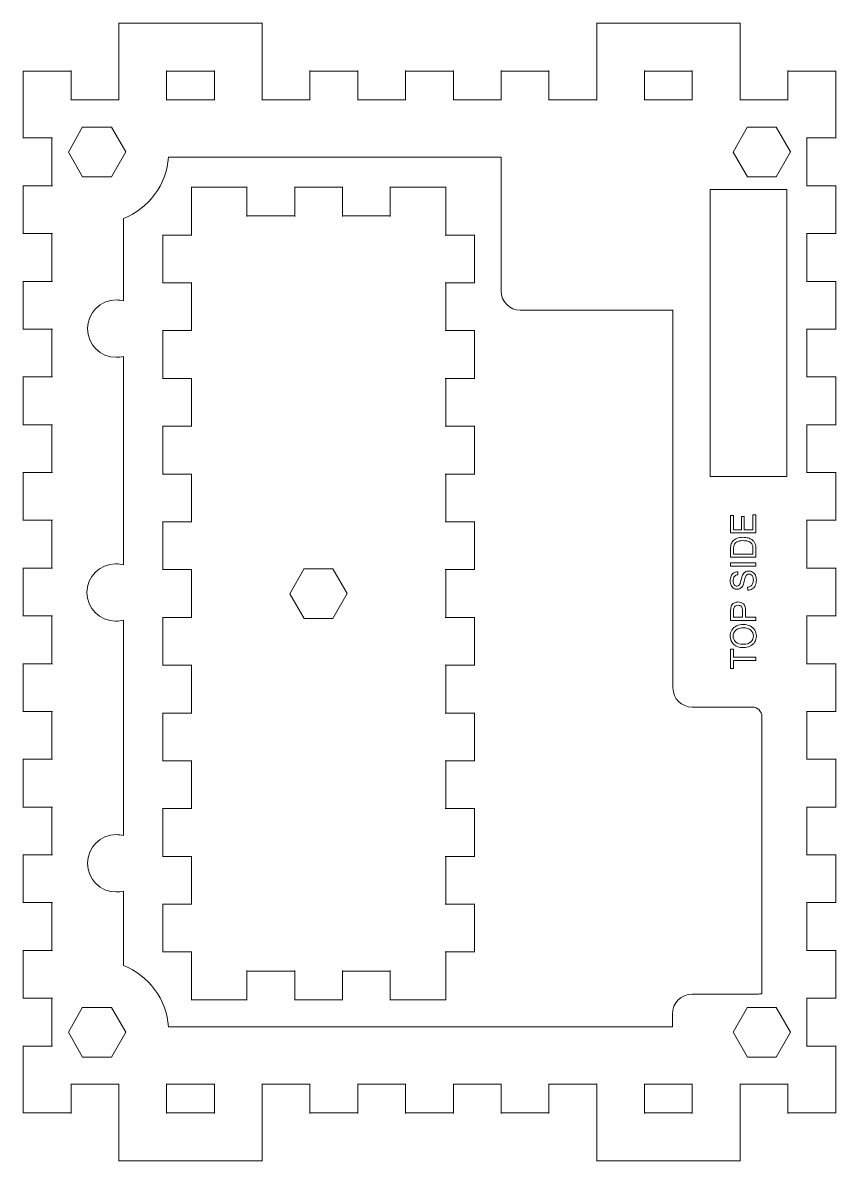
# Model space of a CAD drawing. Header units: centimetres. Extents: x -17.6 to 17, y -10.6 to 13.3.
# Drawn here: x -0.16 to 8.35, y 1.4 to 13.31 of the extents above; entities that cross this region are included whole.
import ezdxf

# ---------------------------------------------------------------- set-up
doc = ezdxf.new("R2010")
doc.units = ezdxf.units.CM
doc.header["$MEASUREMENT"] = 0
doc.layers.add('Layer 1', color=7, linetype='Continuous')

msp = doc.modelspace()

# ---------------------------------------------------------------- linework, layer by layer
at = {"layer": 'Layer 1', "color": 250, "lineweight": 9}
for points in [[(0.8446, 12.5), (0.8446, 12.5), (0.8446, 13.31), (0.8446, 13.31)], [(0.8446, 13.305), (0.8446, 13.305), (2.3446, 13.305), (2.3446, 13.305)], [(2.3446, 12.5), (2.3446, 12.5), (2.3446, 13.31), (2.3446, 13.31)], [(5.8446, 12.5), (5.8446, 12.5), (5.8446, 13.31), (5.8446, 13.31)], [(5.8446, 13.305), (5.8446, 13.305), (7.3446, 13.305), (7.3446, 13.305)], [(7.3446, 12.5), (7.3446, 12.5), (7.3446, 13.31), (7.3446, 13.31)], [(-0.155, 12.105), (-0.155, 12.105), (-0.155, 12.805), (-0.155, 12.805)], [(-0.155, 12.805), (-0.155, 12.805), (0.3446, 12.805), (0.3446, 12.805)], [(0.3446, 12.5), (0.3446, 12.5), (0.3446, 12.81), (0.3446, 12.81)], [(1.3446, 12.5), (1.3446, 12.5), (1.3446, 12.81), (1.3446, 12.81)], [(1.3446, 12.805), (1.3446, 12.805), (1.8446, 12.805), (1.8446, 12.805)], [(1.8446, 12.5), (1.8446, 12.5), (1.8446, 12.81), (1.8446, 12.81)], [(2.8446, 12.5), (2.8446, 12.5), (2.8446, 12.81), (2.8446, 12.81)], [(2.8446, 12.805), (2.8446, 12.805), (3.3446, 12.805), (3.3446, 12.805)], [(3.3446, 12.5), (3.3446, 12.5), (3.3446, 12.81), (3.3446, 12.81)], [(3.8446, 12.5), (3.8446, 12.5), (3.8446, 12.81), (3.8446, 12.81)], [(3.8446, 12.805), (3.8446, 12.805), (4.3446, 12.805), (4.3446, 12.805)], [(4.3446, 12.5), (4.3446, 12.5), (4.3446, 12.81), (4.3446, 12.81)], [(4.8446, 12.5), (4.8446, 12.5), (4.8446, 12.81), (4.8446, 12.81)], [(4.8446, 12.805), (4.8446, 12.805), (5.3446, 12.805), (5.3446, 12.805)], [(5.3446, 12.5), (5.3446, 12.5), (5.3446, 12.81), (5.3446, 12.81)], [(6.3446, 12.5), (6.3446, 12.5), (6.3446, 12.81), (6.3446, 12.81)], [(6.3446, 12.805), (6.3446, 12.805), (6.8446, 12.805), (6.8446, 12.805)], [(6.8446, 12.5), (6.8446, 12.5), (6.8446, 12.81), (6.8446, 12.81)], [(7.8446, 12.5), (7.8446, 12.5), (7.8446, 12.81), (7.8446, 12.81)], [(7.8446, 12.805), (7.8446, 12.805), (8.3442, 12.805), (8.3442, 12.805)], [(8.3442, 12.105), (8.3442, 12.105), (8.3442, 12.805), (8.3442, 12.805)], [(0.3446, 12.505), (0.3446, 12.505), (0.8446, 12.505), (0.8446, 12.505)], [(1.3446, 12.505), (1.3446, 12.505), (1.8446, 12.505), (1.8446, 12.505)], [(2.3446, 12.505), (2.3446, 12.505), (2.8446, 12.505), (2.8446, 12.505)], [(3.3446, 12.505), (3.3446, 12.505), (3.8446, 12.505), (3.8446, 12.505)], [(4.3446, 12.505), (4.3446, 12.505), (4.8446, 12.505), (4.8446, 12.505)], [(5.3446, 12.505), (5.3446, 12.505), (5.8446, 12.505), (5.8446, 12.505)], [(6.3446, 12.505), (6.3446, 12.505), (6.8446, 12.505), (6.8446, 12.505)], [(7.3446, 12.505), (7.3446, 12.505), (7.8446, 12.505), (7.8446, 12.505)], [(0.76682, 12.21847), (0.76682, 12.21847), (0.467, 12.21847), (0.467, 12.21847)], [(7.72222, 12.21847), (7.72222, 12.21847), (7.4224, 12.21847), (7.4224, 12.21847)], [(0.15, 12.105), (0.15, 12.105), (-0.16, 12.105), (-0.16, 12.105)], [(0.14501, 11.605), (0.14501, 11.605), (0.14501, 12.105), (0.14501, 12.105)], [(8.35, 12.105), (8.35, 12.105), (8.04, 12.105), (8.04, 12.105)], [(8.0442, 12.105), (8.0442, 12.105), (8.0442, 11.605), (8.0442, 11.605)], [(1.36496, 11.905), (1.34403, 11.61248), (1.15535, 11.36638), (0.8946, 11.2624)], [(1.36496, 11.905), (1.36496, 11.905), (4.84462, 11.905), (4.84462, 11.905)], [(0.15, 11.605), (0.15, 11.605), (-0.16, 11.605), (-0.16, 11.605)], [(-0.155, 11.105), (-0.155, 11.105), (-0.155, 11.605), (-0.155, 11.605)], [(8.35, 11.605), (8.35, 11.605), (8.04, 11.605), (8.04, 11.605)], [(8.3442, 11.105), (8.3442, 11.105), (8.3442, 11.605), (8.3442, 11.605)], [(0.8946, 10.39984), (0.8946, 10.39984), (0.8946, 11.2624), (0.8946, 11.2624)], [(0.15, 11.105), (0.15, 11.105), (-0.16, 11.105), (-0.16, 11.105)], [(0.14501, 10.605), (0.14501, 10.605), (0.14501, 11.105), (0.14501, 11.105)], [(8.35, 11.105), (8.35, 11.105), (8.04, 11.105), (8.04, 11.105)], [(8.0442, 11.105), (8.0442, 11.105), (8.0442, 10.605), (8.0442, 10.605)], [(0.15, 10.605), (0.15, 10.605), (-0.16, 10.605), (-0.16, 10.605)], [(-0.155, 10.105), (-0.155, 10.105), (-0.155, 10.605), (-0.155, 10.605)], [(8.35, 10.605), (8.35, 10.605), (8.04, 10.605), (8.04, 10.605)], [(8.3442, 10.105), (8.3442, 10.105), (8.3442, 10.605), (8.3442, 10.605)], [(0.15, 10.105), (0.15, 10.105), (-0.16, 10.105), (-0.16, 10.105)], [(0.14501, 9.605), (0.14501, 9.605), (0.14501, 10.105), (0.14501, 10.105)], [(8.35, 10.105), (8.35, 10.105), (8.04, 10.105), (8.04, 10.105)], [(8.0442, 10.105), (8.0442, 10.105), (8.0442, 9.605), (8.0442, 9.605)], [(0.8946, 7.63844), (0.8946, 7.63844), (0.8946, 9.8202), (0.8946, 9.8202)], [(0.15, 9.605), (0.15, 9.605), (-0.16, 9.605), (-0.16, 9.605)], [(-0.155, 9.105), (-0.155, 9.105), (-0.155, 9.605), (-0.155, 9.605)], [(8.35, 9.605), (8.35, 9.605), (8.04, 9.605), (8.04, 9.605)], [(8.3442, 9.105), (8.3442, 9.105), (8.3442, 9.605), (8.3442, 9.605)], [(0.15, 9.105), (0.15, 9.105), (-0.16, 9.105), (-0.16, 9.105)], [(0.14501, 8.605), (0.14501, 8.605), (0.14501, 9.105), (0.14501, 9.105)], [(8.35, 9.105), (8.35, 9.105), (8.04, 9.105), (8.04, 9.105)], [(8.0442, 9.105), (8.0442, 9.105), (8.0442, 8.605), (8.0442, 8.605)], [(0.15, 8.605), (0.15, 8.605), (-0.16, 8.605), (-0.16, 8.605)], [(-0.155, 8.105), (-0.155, 8.105), (-0.155, 8.605), (-0.155, 8.605)], [(8.35, 8.605), (8.35, 8.605), (8.04, 8.605), (8.04, 8.605)], [(8.3442, 8.105), (8.3442, 8.105), (8.3442, 8.605), (8.3442, 8.605)], [(0.15, 8.105), (0.15, 8.105), (-0.16, 8.105), (-0.16, 8.105)], [(0.14501, 7.605), (0.14501, 7.605), (0.14501, 8.105), (0.14501, 8.105)], [(8.35, 8.105), (8.35, 8.105), (8.04, 8.105), (8.04, 8.105)], [(8.0442, 8.105), (8.0442, 8.105), (8.0442, 7.605), (8.0442, 7.605)], [(0.15, 7.605), (0.15, 7.605), (-0.16, 7.605), (-0.16, 7.605)], [(-0.155, 7.105), (-0.155, 7.105), (-0.155, 7.605), (-0.155, 7.605)], [(8.35, 7.605), (8.35, 7.605), (8.04, 7.605), (8.04, 7.605)], [(8.3442, 7.105), (8.3442, 7.105), (8.3442, 7.605), (8.3442, 7.605)], [(0.15, 7.105), (0.15, 7.105), (-0.16, 7.105), (-0.16, 7.105)], [(0.14501, 6.605), (0.14501, 6.605), (0.14501, 7.105), (0.14501, 7.105)], [(0.8946, 4.80656), (0.8946, 4.80656), (0.8946, 7.06158), (0.8946, 7.06158)], [(8.35, 7.105), (8.35, 7.105), (8.04, 7.105), (8.04, 7.105)], [(8.0442, 7.105), (8.0442, 7.105), (8.0442, 6.605), (8.0442, 6.605)], [(0.15, 6.605), (0.15, 6.605), (-0.16, 6.605), (-0.16, 6.605)], [(-0.155, 6.105), (-0.155, 6.105), (-0.155, 6.605), (-0.155, 6.605)], [(8.35, 6.605), (8.35, 6.605), (8.04, 6.605), (8.04, 6.605)], [(8.3442, 6.105), (8.3442, 6.105), (8.3442, 6.605), (8.3442, 6.605)], [(0.15, 6.105), (0.15, 6.105), (-0.16, 6.105), (-0.16, 6.105)], [(0.14501, 5.605), (0.14501, 5.605), (0.14501, 6.105), (0.14501, 6.105)], [(8.35, 6.105), (8.35, 6.105), (8.04, 6.105), (8.04, 6.105)], [(8.0442, 6.105), (8.0442, 6.105), (8.0442, 5.605), (8.0442, 5.605)], [(0.15, 5.605), (0.15, 5.605), (-0.16, 5.605), (-0.16, 5.605)], [(-0.155, 5.105), (-0.155, 5.105), (-0.155, 5.605), (-0.155, 5.605)], [(8.35, 5.605), (8.35, 5.605), (8.04, 5.605), (8.04, 5.605)], [(8.3442, 5.105), (8.3442, 5.105), (8.3442, 5.605), (8.3442, 5.605)], [(0.15, 5.105), (0.15, 5.105), (-0.16, 5.105), (-0.16, 5.105)], [(0.14501, 4.605), (0.14501, 4.605), (0.14501, 5.105), (0.14501, 5.105)], [(8.35, 5.105), (8.35, 5.105), (8.04, 5.105), (8.04, 5.105)], [(8.0442, 5.105), (8.0442, 5.105), (8.0442, 4.605), (8.0442, 4.605)], [(7.5723, 4.02204), (7.5723, 4.02204), (7.5723, 4.75066), (7.5723, 4.75066)], [(0.15, 4.605), (0.15, 4.605), (-0.16, 4.605), (-0.16, 4.605)], [(-0.155, 4.105), (-0.155, 4.105), (-0.155, 4.605), (-0.155, 4.605)], [(8.35, 4.605), (8.35, 4.605), (8.04, 4.605), (8.04, 4.605)], [(8.3442, 4.105), (8.3442, 4.105), (8.3442, 4.605), (8.3442, 4.605)], [(0.8946, 3.44761), (0.8946, 3.44761), (0.8946, 4.22692), (0.8946, 4.22692)], [(0.15, 4.105), (0.15, 4.105), (-0.16, 4.105), (-0.16, 4.105)], [(0.14501, 3.605), (0.14501, 3.605), (0.14501, 4.105), (0.14501, 4.105)], [(8.35, 4.105), (8.35, 4.105), (8.04, 4.105), (8.04, 4.105)], [(8.0442, 4.105), (8.0442, 4.105), (8.0442, 3.605), (8.0442, 3.605)], [(7.5723, 4.02204), (7.5723, 4.02204), (7.5723, 3.15066), (7.5723, 3.15066)], [(0.15, 3.605), (0.15, 3.605), (-0.16, 3.605), (-0.16, 3.605)], [(-0.155, 3.105), (-0.155, 3.105), (-0.155, 3.605), (-0.155, 3.605)], [(8.35, 3.605), (8.35, 3.605), (8.04, 3.605), (8.04, 3.605)], [(8.3442, 3.105), (8.3442, 3.105), (8.3442, 3.605), (8.3442, 3.605)], [(0.8946, 3.44761), (1.15535, 3.34362), (1.34404, 3.09751), (1.36496, 2.805)], [(0.15, 3.105), (0.15, 3.105), (-0.16, 3.105), (-0.16, 3.105)], [(0.14501, 2.605), (0.14501, 2.605), (0.14501, 3.105), (0.14501, 3.105)], [(8.35, 3.105), (8.35, 3.105), (8.04, 3.105), (8.04, 3.105)], [(8.0442, 3.105), (8.0442, 3.105), (8.0442, 2.605), (8.0442, 2.605)], [(0.76682, 3.00987), (0.76682, 3.00987), (0.467, 3.00987), (0.467, 3.00987)], [(7.72222, 3.00987), (7.72222, 3.00987), (7.4224, 3.00987), (7.4224, 3.00987)], [(6.63547, 2.805), (6.63547, 2.805), (1.36496, 2.805), (1.36496, 2.805)], [(0.15, 2.605), (0.15, 2.605), (-0.16, 2.605), (-0.16, 2.605)], [(-0.155, 1.905), (-0.155, 1.905), (-0.155, 2.605), (-0.155, 2.605)], [(8.35, 2.605), (8.35, 2.605), (8.04, 2.605), (8.04, 2.605)], [(8.3442, 1.905), (8.3442, 1.905), (8.3442, 2.605), (8.3442, 2.605)], [(0.3446, 1.9), (0.3446, 1.9), (0.3446, 2.21), (0.3446, 2.21)], [(0.8446, 2.205), (0.8446, 2.205), (0.3446, 2.205), (0.3446, 2.205)], [(0.8446, 1.4), (0.8446, 1.4), (0.8446, 2.21), (0.8446, 2.21)], [(1.3446, 1.9), (1.3446, 1.9), (1.3446, 2.21), (1.3446, 2.21)], [(1.8446, 2.205), (1.8446, 2.205), (1.3446, 2.205), (1.3446, 2.205)], [(1.8446, 1.9), (1.8446, 1.9), (1.8446, 2.21), (1.8446, 2.21)], [(2.3446, 1.4), (2.3446, 1.4), (2.3446, 2.21), (2.3446, 2.21)], [(2.8446, 2.205), (2.8446, 2.205), (2.3446, 2.205), (2.3446, 2.205)], [(2.8446, 1.9), (2.8446, 1.9), (2.8446, 2.21), (2.8446, 2.21)], [(3.3446, 1.9), (3.3446, 1.9), (3.3446, 2.21), (3.3446, 2.21)], [(3.8446, 2.205), (3.8446, 2.205), (3.3446, 2.205), (3.3446, 2.205)], [(3.8446, 1.9), (3.8446, 1.9), (3.8446, 2.21), (3.8446, 2.21)], [(4.3446, 1.9), (4.3446, 1.9), (4.3446, 2.21), (4.3446, 2.21)], [(4.8446, 2.205), (4.8446, 2.205), (4.3446, 2.205), (4.3446, 2.205)], [(4.8446, 1.9), (4.8446, 1.9), (4.8446, 2.21), (4.8446, 2.21)], [(5.3446, 1.9), (5.3446, 1.9), (5.3446, 2.21), (5.3446, 2.21)], [(5.8446, 2.205), (5.8446, 2.205), (5.3446, 2.205), (5.3446, 2.205)], [(5.8446, 1.4), (5.8446, 1.4), (5.8446, 2.21), (5.8446, 2.21)], [(6.3446, 1.9), (6.3446, 1.9), (6.3446, 2.21), (6.3446, 2.21)], [(6.8446, 2.205), (6.8446, 2.205), (6.3446, 2.205), (6.3446, 2.205)], [(6.8446, 1.9), (6.8446, 1.9), (6.8446, 2.21), (6.8446, 2.21)], [(7.3446, 1.4), (7.3446, 1.4), (7.3446, 2.21), (7.3446, 2.21)], [(7.8446, 2.205), (7.8446, 2.205), (7.3446, 2.205), (7.3446, 2.205)], [(7.8446, 1.9), (7.8446, 1.9), (7.8446, 2.21), (7.8446, 2.21)], [(-0.155, 1.905), (-0.155, 1.905), (0.3446, 1.905), (0.3446, 1.905)], [(1.3446, 1.905), (1.3446, 1.905), (1.8446, 1.905), (1.8446, 1.905)], [(2.8446, 1.905), (2.8446, 1.905), (3.3446, 1.905), (3.3446, 1.905)], [(3.8446, 1.905), (3.8446, 1.905), (4.3446, 1.905), (4.3446, 1.905)], [(4.8446, 1.905), (4.8446, 1.905), (5.3446, 1.905), (5.3446, 1.905)], [(6.3446, 1.905), (6.3446, 1.905), (6.8446, 1.905), (6.8446, 1.905)], [(7.8446, 1.905), (7.8446, 1.905), (8.3442, 1.905), (8.3442, 1.905)], [(0.8446, 1.405), (0.8446, 1.405), (2.3446, 1.405), (2.3446, 1.405)], [(5.8446, 1.405), (5.8446, 1.405), (7.3446, 1.405), (7.3446, 1.405)]]:
    msp.add_open_spline(points, degree=3, dxfattribs=at)
for points, knots in [([(0.46532, 12.22015), (0.46532, 12.22015), (0.3169, 11.95761), (0.3169, 11.95761), (0.3169, 11.95761), (0.3169, 11.95761), (0.46659, 11.69846), (0.46659, 11.69846), (0.46659, 11.69846), (0.46659, 11.69846), (0.76651, 11.69846), (0.76651, 11.69846)], [0, 0, 0, 0, 0.25, 0.25, 0.25, 0.25, 0.5, 0.5, 0.5, 0.5, 1, 1, 1, 1]), ([(0.76682, 12.21847), (0.76682, 12.21847), (0.9169, 11.95854), (0.9169, 11.95854), (0.9169, 11.95854), (0.9169, 11.95854), (0.76651, 11.69846), (0.76651, 11.69846)], [0, 0, 0, 0, 0.33333333, 0.33333333, 0.33333333, 0.33333333, 1, 1, 1, 1]), ([(7.42072, 12.22015), (7.42072, 12.22015), (7.2723, 11.95761), (7.2723, 11.95761), (7.2723, 11.95761), (7.2723, 11.95761), (7.42199, 11.69846), (7.42199, 11.69846), (7.42199, 11.69846), (7.42199, 11.69846), (7.72191, 11.69846), (7.72191, 11.69846)], [0, 0, 0, 0, 0.25, 0.25, 0.25, 0.25, 0.5, 0.5, 0.5, 0.5, 1, 1, 1, 1]), ([(7.72222, 12.21847), (7.72222, 12.21847), (7.8723, 11.95854), (7.8723, 11.95854), (7.8723, 11.95854), (7.8723, 11.95854), (7.72191, 11.69846), (7.72191, 11.69846)], [0, 0, 0, 0, 0.33333333, 0.33333333, 0.33333333, 0.33333333, 1, 1, 1, 1]), ([(4.84462, 11.905), (4.84462, 11.905), (4.84462, 10.50276), (4.84462, 10.50276), (4.84462, 10.50276), (4.84462, 10.39276), (4.93462, 10.30276), (5.04462, 10.30276), (5.04462, 10.30276), (5.04462, 10.30276), (6.64232, 10.30276), (6.64232, 10.30276)], [0, 0, 0, 0, 0.25, 0.25, 0.25, 0.25, 0.5, 0.5, 0.5, 0.5, 1, 1, 1, 1]), ([(7.83232, 8.565), (7.83232, 8.565), (7.83232, 11.565), (7.83232, 11.565), (7.83232, 11.565), (7.83232, 11.565), (7.03232, 11.565), (7.03232, 11.565), (7.03232, 11.565), (7.03232, 11.565), (7.03232, 8.565), (7.03232, 8.565), (7.03232, 8.565), (7.03232, 8.565), (7.83232, 8.565), (7.83232, 8.565)], [0, 0, 0, 0, 0.2, 0.2, 0.2, 0.2, 0.4, 0.4, 0.4, 0.4, 0.6, 0.6, 0.6, 0.6, 1, 1, 1, 1]), ([(0.8946, 9.8202), (0.8698, 9.81356), (0.84372, 9.81002), (0.81682, 9.81002), (0.81682, 9.81002), (0.65113, 9.81002), (0.51682, 9.94433), (0.51682, 10.11002), (0.51682, 10.11002), (0.51682, 10.27571), (0.65113, 10.41002), (0.81682, 10.41002), (0.81682, 10.41002), (0.84372, 10.41002), (0.8698, 10.40648), (0.8946, 10.39984)], [0, 0, 0, 0, 0.2, 0.2, 0.2, 0.2, 0.4, 0.4, 0.4, 0.4, 0.6, 0.6, 0.6, 0.6, 1, 1, 1, 1]), ([(6.64232, 10.30276), (6.64232, 10.30276), (6.64232, 6.35071), (6.64232, 6.35071), (6.64232, 6.35071), (6.64232, 6.2407), (6.73232, 6.15071), (6.84231, 6.15071), (6.84231, 6.15071), (6.84231, 6.15071), (7.4723, 6.15071), (7.4723, 6.15071)], [0, 0, 0, 0, 0.25, 0.25, 0.25, 0.25, 0.5, 0.5, 0.5, 0.5, 1, 1, 1, 1]), ([(0.8946, 7.06158), (0.86831, 7.05405), (0.84053, 7.05001), (0.81182, 7.05001), (0.81182, 7.05001), (0.64613, 7.05001), (0.51182, 7.18432), (0.51182, 7.35001), (0.51182, 7.35001), (0.51182, 7.5157), (0.64613, 7.65001), (0.81182, 7.65001), (0.81182, 7.65001), (0.84053, 7.65001), (0.86831, 7.64597), (0.8946, 7.63844)], [0, 0, 0, 0, 0.2, 0.2, 0.2, 0.2, 0.4, 0.4, 0.4, 0.4, 0.6, 0.6, 0.6, 0.6, 1, 1, 1, 1]), ([(7.4723, 6.15066), (7.5273, 6.15066), (7.5723, 6.10566), (7.5723, 6.05066), (7.5723, 6.05066), (7.5723, 6.05066), (7.5723, 4.75066), (7.5723, 4.75066)], [0, 0, 0, 0, 0.33333333, 0.33333333, 0.33333333, 0.33333333, 1, 1, 1, 1]), ([(0.8946, 4.22692), (0.8698, 4.22028), (0.84372, 4.21674), (0.81682, 4.21674), (0.81682, 4.21674), (0.65113, 4.21674), (0.51682, 4.35105), (0.51682, 4.51674), (0.51682, 4.51674), (0.51682, 4.68243), (0.65113, 4.81674), (0.81682, 4.81674), (0.81682, 4.81674), (0.84372, 4.81674), (0.8698, 4.8132), (0.8946, 4.80656)], [0, 0, 0, 0, 0.2, 0.2, 0.2, 0.2, 0.4, 0.4, 0.4, 0.4, 0.6, 0.6, 0.6, 0.6, 1, 1, 1, 1]), ([(6.63547, 2.805), (6.63547, 2.805), (6.63547, 2.93953), (6.63547, 2.93953), (6.63547, 2.93953), (6.63547, 3.05445), (6.72947, 3.14846), (6.84441, 3.14846), (6.84441, 3.14846), (6.84441, 3.14846), (7.52481, 3.14846), (7.52481, 3.14846)], [0, 0, 0, 0, 0.25, 0.25, 0.25, 0.25, 0.5, 0.5, 0.5, 0.5, 1, 1, 1, 1]), ([(7.52481, 3.14846), (7.53876, 3.14993), (7.55295, 3.15069), (7.5673, 3.15069), (7.5673, 3.15069), (7.56897, 3.15069), (7.57065, 3.15068), (7.5723, 3.15066)], [0, 0, 0, 0, 0.33333333, 0.33333333, 0.33333333, 0.33333333, 1, 1, 1, 1]), ([(0.46532, 3.01155), (0.46532, 3.01155), (0.3169, 2.74901), (0.3169, 2.74901), (0.3169, 2.74901), (0.3169, 2.74901), (0.46659, 2.48986), (0.46659, 2.48986), (0.46659, 2.48986), (0.46659, 2.48986), (0.76651, 2.48986), (0.76651, 2.48986)], [0, 0, 0, 0, 0.25, 0.25, 0.25, 0.25, 0.5, 0.5, 0.5, 0.5, 1, 1, 1, 1]), ([(0.76682, 3.00987), (0.76682, 3.00987), (0.9169, 2.74994), (0.9169, 2.74994), (0.9169, 2.74994), (0.9169, 2.74994), (0.76651, 2.48986), (0.76651, 2.48986)], [0, 0, 0, 0, 0.33333333, 0.33333333, 0.33333333, 0.33333333, 1, 1, 1, 1]), ([(7.42072, 3.01155), (7.42072, 3.01155), (7.2723, 2.74901), (7.2723, 2.74901), (7.2723, 2.74901), (7.2723, 2.74901), (7.42199, 2.48986), (7.42199, 2.48986), (7.42199, 2.48986), (7.42199, 2.48986), (7.72191, 2.48986), (7.72191, 2.48986)], [0, 0, 0, 0, 0.25, 0.25, 0.25, 0.25, 0.5, 0.5, 0.5, 0.5, 1, 1, 1, 1]), ([(7.72222, 3.00987), (7.72222, 3.00987), (7.8723, 2.74994), (7.8723, 2.74994), (7.8723, 2.74994), (7.8723, 2.74994), (7.72191, 2.48986), (7.72191, 2.48986)], [0, 0, 0, 0, 0.33333333, 0.33333333, 0.33333333, 0.33333333, 1, 1, 1, 1])]:
    msp.add_open_spline(points, degree=3, knots=knots, dxfattribs=at)
at = {"layer": 'Layer 1', "lineweight": 9}
for points in [[(1.60512, 11.28397), (1.60512, 11.28397), (1.60512, 11.59397), (1.60512, 11.59397)], [(1.60512, 11.58897), (1.60512, 11.58897), (2.18512, 11.58897), (2.18512, 11.58897)], [(2.18512, 11.28397), (2.18512, 11.28397), (2.18512, 11.59397), (2.18512, 11.59397)], [(2.68512, 11.28397), (2.68512, 11.28397), (2.68512, 11.59397), (2.68512, 11.59397)], [(2.68512, 11.58897), (2.68512, 11.58897), (3.18512, 11.58897), (3.18512, 11.58897)], [(3.18512, 11.28397), (3.18512, 11.28397), (3.18512, 11.59397), (3.18512, 11.59397)], [(3.68512, 11.28397), (3.68512, 11.28397), (3.68512, 11.59397), (3.68512, 11.59397)], [(3.68512, 11.58897), (3.68512, 11.58897), (4.26512, 11.58897), (4.26512, 11.58897)], [(4.26512, 11.28397), (4.26512, 11.28397), (4.26512, 11.59397), (4.26512, 11.59397)], [(1.60512, 11.08897), (1.60512, 11.08897), (1.60512, 11.28897), (1.60512, 11.28897)], [(2.18512, 11.28897), (2.18512, 11.28897), (2.68512, 11.28897), (2.68512, 11.28897)], [(3.18512, 11.28897), (3.18512, 11.28897), (3.68512, 11.28897), (3.68512, 11.28897)], [(4.26512, 11.28897), (4.26512, 11.28897), (4.26512, 11.08897), (4.26512, 11.08897)], [(1.61012, 11.08897), (1.61012, 11.08897), (1.30012, 11.08897), (1.30012, 11.08897)], [(1.30512, 10.58897), (1.30512, 10.58897), (1.30512, 11.08897), (1.30512, 11.08897)], [(4.57012, 11.08897), (4.57012, 11.08897), (4.26012, 11.08897), (4.26012, 11.08897)], [(4.56512, 10.58897), (4.56512, 10.58897), (4.56512, 11.08897), (4.56512, 11.08897)], [(1.61012, 10.58897), (1.61012, 10.58897), (1.30012, 10.58897), (1.30012, 10.58897)], [(1.60512, 10.08897), (1.60512, 10.08897), (1.60512, 10.58897), (1.60512, 10.58897)], [(4.57012, 10.58897), (4.57012, 10.58897), (4.26012, 10.58897), (4.26012, 10.58897)], [(4.26512, 10.58897), (4.26512, 10.58897), (4.26512, 10.08897), (4.26512, 10.08897)], [(1.61012, 10.08897), (1.61012, 10.08897), (1.30012, 10.08897), (1.30012, 10.08897)], [(1.30512, 9.58897), (1.30512, 9.58897), (1.30512, 10.08897), (1.30512, 10.08897)], [(4.57012, 10.08897), (4.57012, 10.08897), (4.26012, 10.08897), (4.26012, 10.08897)], [(4.56512, 9.58897), (4.56512, 9.58897), (4.56512, 10.08897), (4.56512, 10.08897)], [(1.61012, 9.58897), (1.61012, 9.58897), (1.30012, 9.58897), (1.30012, 9.58897)], [(1.60512, 9.08897), (1.60512, 9.08897), (1.60512, 9.58897), (1.60512, 9.58897)], [(4.57012, 9.58897), (4.57012, 9.58897), (4.26012, 9.58897), (4.26012, 9.58897)], [(4.26512, 9.58897), (4.26512, 9.58897), (4.26512, 9.08897), (4.26512, 9.08897)], [(1.61012, 9.08897), (1.61012, 9.08897), (1.30012, 9.08897), (1.30012, 9.08897)], [(1.30512, 8.58897), (1.30512, 8.58897), (1.30512, 9.08897), (1.30512, 9.08897)], [(4.57012, 9.08897), (4.57012, 9.08897), (4.26012, 9.08897), (4.26012, 9.08897)], [(4.56512, 8.58897), (4.56512, 8.58897), (4.56512, 9.08897), (4.56512, 9.08897)], [(1.61012, 8.58897), (1.61012, 8.58897), (1.30012, 8.58897), (1.30012, 8.58897)], [(1.60512, 8.08897), (1.60512, 8.08897), (1.60512, 8.58897), (1.60512, 8.58897)], [(4.57012, 8.58897), (4.57012, 8.58897), (4.26012, 8.58897), (4.26012, 8.58897)], [(4.26512, 8.58897), (4.26512, 8.58897), (4.26512, 8.08897), (4.26512, 8.08897)], [(1.61012, 8.08897), (1.61012, 8.08897), (1.30012, 8.08897), (1.30012, 8.08897)], [(1.30512, 7.58897), (1.30512, 7.58897), (1.30512, 8.08897), (1.30512, 8.08897)], [(4.57012, 8.08897), (4.57012, 8.08897), (4.26012, 8.08897), (4.26012, 8.08897)], [(4.56512, 7.58897), (4.56512, 7.58897), (4.56512, 8.08897), (4.56512, 8.08897)], [(1.61012, 7.58897), (1.61012, 7.58897), (1.30012, 7.58897), (1.30012, 7.58897)], [(1.60512, 7.08897), (1.60512, 7.08897), (1.60512, 7.58897), (1.60512, 7.58897)], [(3.08494, 7.59813), (3.08494, 7.59813), (2.78512, 7.59813), (2.78512, 7.59813)], [(4.57012, 7.58897), (4.57012, 7.58897), (4.26012, 7.58897), (4.26012, 7.58897)], [(4.26512, 7.58897), (4.26512, 7.58897), (4.26512, 7.08897), (4.26512, 7.08897)], [(1.61012, 7.08897), (1.61012, 7.08897), (1.30012, 7.08897), (1.30012, 7.08897)], [(1.30512, 6.58897), (1.30512, 6.58897), (1.30512, 7.08897), (1.30512, 7.08897)], [(4.57012, 7.08897), (4.57012, 7.08897), (4.26012, 7.08897), (4.26012, 7.08897)], [(4.56512, 6.58897), (4.56512, 6.58897), (4.56512, 7.08897), (4.56512, 7.08897)], [(1.61012, 6.58897), (1.61012, 6.58897), (1.30012, 6.58897), (1.30012, 6.58897)], [(1.60512, 6.08897), (1.60512, 6.08897), (1.60512, 6.58897), (1.60512, 6.58897)], [(4.57012, 6.58897), (4.57012, 6.58897), (4.26012, 6.58897), (4.26012, 6.58897)], [(4.26512, 6.58897), (4.26512, 6.58897), (4.26512, 6.08897), (4.26512, 6.08897)], [(1.61012, 6.08897), (1.61012, 6.08897), (1.30012, 6.08897), (1.30012, 6.08897)], [(1.30512, 5.58897), (1.30512, 5.58897), (1.30512, 6.08897), (1.30512, 6.08897)], [(4.57012, 6.08897), (4.57012, 6.08897), (4.26012, 6.08897), (4.26012, 6.08897)], [(4.56512, 5.58897), (4.56512, 5.58897), (4.56512, 6.08897), (4.56512, 6.08897)], [(1.61012, 5.58897), (1.61012, 5.58897), (1.30012, 5.58897), (1.30012, 5.58897)], [(1.60512, 5.08897), (1.60512, 5.08897), (1.60512, 5.58897), (1.60512, 5.58897)], [(4.57012, 5.58897), (4.57012, 5.58897), (4.26012, 5.58897), (4.26012, 5.58897)], [(4.26512, 5.58897), (4.26512, 5.58897), (4.26512, 5.08897), (4.26512, 5.08897)], [(1.61012, 5.08897), (1.61012, 5.08897), (1.30012, 5.08897), (1.30012, 5.08897)], [(1.30512, 4.58897), (1.30512, 4.58897), (1.30512, 5.08897), (1.30512, 5.08897)], [(4.57012, 5.08897), (4.57012, 5.08897), (4.26012, 5.08897), (4.26012, 5.08897)], [(4.56512, 4.58897), (4.56512, 4.58897), (4.56512, 5.08897), (4.56512, 5.08897)], [(1.61012, 4.58897), (1.61012, 4.58897), (1.30012, 4.58897), (1.30012, 4.58897)], [(1.60512, 4.08897), (1.60512, 4.08897), (1.60512, 4.58897), (1.60512, 4.58897)], [(4.57012, 4.58897), (4.57012, 4.58897), (4.26012, 4.58897), (4.26012, 4.58897)], [(4.26512, 4.58897), (4.26512, 4.58897), (4.26512, 4.08897), (4.26512, 4.08897)], [(1.61012, 4.08897), (1.61012, 4.08897), (1.30012, 4.08897), (1.30012, 4.08897)], [(1.30512, 3.58897), (1.30512, 3.58897), (1.30512, 4.08897), (1.30512, 4.08897)], [(4.57012, 4.08897), (4.57012, 4.08897), (4.26012, 4.08897), (4.26012, 4.08897)], [(4.56512, 3.58897), (4.56512, 3.58897), (4.56512, 4.08897), (4.56512, 4.08897)], [(1.61012, 3.58897), (1.61012, 3.58897), (1.30012, 3.58897), (1.30012, 3.58897)], [(1.60512, 3.38897), (1.60512, 3.38897), (1.60512, 3.58897), (1.60512, 3.58897)], [(4.57012, 3.58897), (4.57012, 3.58897), (4.26012, 3.58897), (4.26012, 3.58897)], [(4.26512, 3.58897), (4.26512, 3.58897), (4.26512, 3.38897), (4.26512, 3.38897)], [(1.60512, 3.08397), (1.60512, 3.08397), (1.60512, 3.39397), (1.60512, 3.39397)], [(2.18512, 3.08397), (2.18512, 3.08397), (2.18512, 3.39397), (2.18512, 3.39397)], [(2.68512, 3.38897), (2.68512, 3.38897), (2.18512, 3.38897), (2.18512, 3.38897)], [(2.68512, 3.08397), (2.68512, 3.08397), (2.68512, 3.39397), (2.68512, 3.39397)], [(3.18512, 3.08397), (3.18512, 3.08397), (3.18512, 3.39397), (3.18512, 3.39397)], [(3.68512, 3.38897), (3.68512, 3.38897), (3.18512, 3.38897), (3.18512, 3.38897)], [(3.68512, 3.08397), (3.68512, 3.08397), (3.68512, 3.39397), (3.68512, 3.39397)], [(4.26512, 3.08397), (4.26512, 3.08397), (4.26512, 3.39397), (4.26512, 3.39397)], [(1.60512, 3.08897), (1.60512, 3.08897), (2.18512, 3.08897), (2.18512, 3.08897)], [(2.68512, 3.08897), (2.68512, 3.08897), (3.18512, 3.08897), (3.18512, 3.08897)], [(3.68512, 3.08897), (3.68512, 3.08897), (4.26512, 3.08897), (4.26512, 3.08897)]]:
    msp.add_open_spline(points, degree=3, dxfattribs=at)
at = {"layer": 'Layer 1', "color": 1, "lineweight": 9}
for points, knots in [([(7.50973, 7.97354), (7.50973, 7.97354), (7.24503, 7.97354), (7.24503, 7.97354), (7.24503, 7.97354), (7.24503, 7.97354), (7.24503, 8.15592), (7.24503, 8.15592), (7.24503, 8.15592), (7.24503, 8.15592), (7.27609, 8.15592), (7.27609, 8.15592), (7.27609, 8.15592), (7.27609, 8.15592), (7.27609, 8.00705), (7.27609, 8.00705), (7.27609, 8.00705), (7.27609, 8.00705), (7.35742, 8.00705), (7.35742, 8.00705), (7.35742, 8.00705), (7.35742, 8.00705), (7.35742, 8.14639), (7.35742, 8.14639), (7.35742, 8.14639), (7.35742, 8.14639), (7.38847, 8.14639), (7.38847, 8.14639), (7.38847, 8.14639), (7.38847, 8.14639), (7.38847, 8.00705), (7.38847, 8.00705), (7.38847, 8.00705), (7.38847, 8.00705), (7.47868, 8.00705), (7.47868, 8.00705), (7.47868, 8.00705), (7.47868, 8.00705), (7.47868, 8.16191), (7.47868, 8.16191), (7.47868, 8.16191), (7.47868, 8.16191), (7.50973, 8.16191), (7.50973, 8.16191), (7.50973, 8.16191), (7.50973, 8.16191), (7.50973, 7.97354), (7.50973, 7.97354)], [0, 0, 0, 0, 0.07692308, 0.07692308, 0.07692308, 0.07692308, 0.15384615, 0.15384615, 0.15384615, 0.15384615, 0.23076923, 0.23076923, 0.23076923, 0.23076923, 0.30769231, 0.30769231, 0.30769231, 0.30769231, 0.38461538, 0.38461538, 0.38461538, 0.38461538, 0.46153846, 0.46153846, 0.46153846, 0.46153846, 0.53846154, 0.53846154, 0.53846154, 0.53846154, 0.61538462, 0.61538462, 0.61538462, 0.61538462, 0.69230769, 0.69230769, 0.69230769, 0.69230769, 0.76923077, 0.76923077, 0.76923077, 0.76923077, 0.84615385, 0.84615385, 0.84615385, 0.84615385, 1, 1, 1, 1]), ([(7.50973, 7.71808), (7.50973, 7.71808), (7.24503, 7.71808), (7.24503, 7.71808), (7.24503, 7.71808), (7.24503, 7.71808), (7.24503, 7.80509), (7.24503, 7.80509), (7.24503, 7.80509), (7.24503, 7.82473), (7.24626, 7.83972), (7.24879, 7.85007), (7.24879, 7.85007), (7.2523, 7.86453), (7.25865, 7.87688), (7.26777, 7.88711), (7.26777, 7.88711), (7.2796, 7.90046), (7.29463, 7.91039), (7.31299, 7.91698), (7.31299, 7.91698), (7.33135, 7.92362), (7.35237, 7.92691), (7.37596, 7.92691), (7.37596, 7.92691), (7.39605, 7.92691), (7.41386, 7.92468), (7.42938, 7.92021), (7.42938, 7.92021), (7.44491, 7.91574), (7.45779, 7.90998), (7.46796, 7.90299), (7.46796, 7.90299), (7.47812, 7.89593), (7.48613, 7.88828), (7.49192, 7.87993), (7.49192, 7.87993), (7.49778, 7.87164), (7.50221, 7.86159), (7.50523, 7.84984), (7.50523, 7.84984), (7.50825, 7.83801), (7.50973, 7.82449), (7.50973, 7.80921), (7.50973, 7.80921), (7.50973, 7.80921), (7.50973, 7.71808), (7.50973, 7.71808)], [0, 0, 0, 0, 0.07692308, 0.07692308, 0.07692308, 0.07692308, 0.15384615, 0.15384615, 0.15384615, 0.15384615, 0.23076923, 0.23076923, 0.23076923, 0.23076923, 0.30769231, 0.30769231, 0.30769231, 0.30769231, 0.38461538, 0.38461538, 0.38461538, 0.38461538, 0.46153846, 0.46153846, 0.46153846, 0.46153846, 0.53846154, 0.53846154, 0.53846154, 0.53846154, 0.61538462, 0.61538462, 0.61538462, 0.61538462, 0.69230769, 0.69230769, 0.69230769, 0.69230769, 0.76923077, 0.76923077, 0.76923077, 0.76923077, 0.84615385, 0.84615385, 0.84615385, 0.84615385, 1, 1, 1, 1]), ([(7.47868, 7.75159), (7.47868, 7.75159), (7.47868, 7.80545), (7.47868, 7.80545), (7.47868, 7.80545), (7.47868, 7.82208), (7.47707, 7.83513), (7.47381, 7.8446), (7.47381, 7.8446), (7.47054, 7.85406), (7.46598, 7.86159), (7.46007, 7.86723), (7.46007, 7.86723), (7.45175, 7.87511), (7.44054, 7.88129), (7.42649, 7.8857), (7.42649, 7.8857), (7.41244, 7.89011), (7.39543, 7.89234), (7.37541, 7.89234), (7.37541, 7.89234), (7.34768, 7.89234), (7.32636, 7.88799), (7.31145, 7.87935), (7.31145, 7.87935), (7.29654, 7.87071), (7.28656, 7.86018), (7.28151, 7.84778), (7.28151, 7.84778), (7.27787, 7.83884), (7.27609, 7.82444), (7.27609, 7.80456), (7.27609, 7.80456), (7.27609, 7.80456), (7.27609, 7.75159), (7.27609, 7.75159), (7.27609, 7.75159), (7.27609, 7.75159), (7.47868, 7.75159), (7.47868, 7.75159)], [0, 0, 0, 0, 0.09090909, 0.09090909, 0.09090909, 0.09090909, 0.18181818, 0.18181818, 0.18181818, 0.18181818, 0.27272727, 0.27272727, 0.27272727, 0.27272727, 0.36363636, 0.36363636, 0.36363636, 0.36363636, 0.45454545, 0.45454545, 0.45454545, 0.45454545, 0.54545455, 0.54545455, 0.54545455, 0.54545455, 0.63636364, 0.63636364, 0.63636364, 0.63636364, 0.72727273, 0.72727273, 0.72727273, 0.72727273, 0.81818182, 0.81818182, 0.81818182, 0.81818182, 1, 1, 1, 1]), ([(7.50973, 7.62571), (7.50973, 7.62571), (7.24503, 7.62571), (7.24503, 7.62571), (7.24503, 7.62571), (7.24503, 7.62571), (7.24503, 7.65923), (7.24503, 7.65923), (7.24503, 7.65923), (7.24503, 7.65923), (7.50973, 7.65923), (7.50973, 7.65923), (7.50973, 7.65923), (7.50973, 7.65923), (7.50973, 7.62571), (7.50973, 7.62571)], [0, 0, 0, 0, 0.2, 0.2, 0.2, 0.2, 0.4, 0.4, 0.4, 0.4, 0.6, 0.6, 0.6, 0.6, 1, 1, 1, 1]), ([(7.4247, 7.37385), (7.4247, 7.37385), (7.42174, 7.40524), (7.42174, 7.40524), (7.42174, 7.40524), (7.43505, 7.40671), (7.44596, 7.41018), (7.45452, 7.41564), (7.45452, 7.41564), (7.46303, 7.42111), (7.46993, 7.42959), (7.47523, 7.44105), (7.47523, 7.44105), (7.48046, 7.45252), (7.48311, 7.46544), (7.48311, 7.4798), (7.48311, 7.4798), (7.48311, 7.49255), (7.48114, 7.50378), (7.47714, 7.51354), (7.47714, 7.51354), (7.47313, 7.5233), (7.46765, 7.53053), (7.46068, 7.53529), (7.46068, 7.53529), (7.45372, 7.54005), (7.44614, 7.54247), (7.43801, 7.54247), (7.43801, 7.54247), (7.42975, 7.54247), (7.42254, 7.54017), (7.41632, 7.53559), (7.41632, 7.53559), (7.41016, 7.531), (7.40498, 7.52341), (7.40073, 7.51283), (7.40073, 7.51283), (7.39802, 7.50607), (7.39371, 7.49108), (7.38786, 7.46786), (7.38786, 7.46786), (7.382, 7.44463), (7.37652, 7.4284), (7.37134, 7.41912), (7.37134, 7.41912), (7.36469, 7.40707), (7.35643, 7.39813), (7.34664, 7.39225), (7.34664, 7.39225), (7.33684, 7.38631), (7.32581, 7.38337), (7.31367, 7.38337), (7.31367, 7.38337), (7.30024, 7.38337), (7.28773, 7.38702), (7.27615, 7.39425), (7.27615, 7.39425), (7.2645, 7.40147), (7.25569, 7.412), (7.24965, 7.42594), (7.24965, 7.42594), (7.24361, 7.43981), (7.2406, 7.45527), (7.2406, 7.47227), (7.2406, 7.47227), (7.2406, 7.49096), (7.24374, 7.50749), (7.25008, 7.52177), (7.25008, 7.52177), (7.25637, 7.53606), (7.26567, 7.54705), (7.278, 7.55476), (7.278, 7.55476), (7.29026, 7.56246), (7.30418, 7.56657), (7.31971, 7.56716), (7.31971, 7.56716), (7.31971, 7.56716), (7.3223, 7.53505), (7.3223, 7.53505), (7.3223, 7.53505), (7.3056, 7.53336), (7.29297, 7.52753), (7.28447, 7.51759), (7.28447, 7.51759), (7.2759, 7.50766), (7.27165, 7.49296), (7.27165, 7.47356), (7.27165, 7.47356), (7.27165, 7.45334), (7.27553, 7.43857), (7.28329, 7.42935), (7.28329, 7.42935), (7.29106, 7.42012), (7.30042, 7.41547), (7.31139, 7.41547), (7.31139, 7.41547), (7.32088, 7.41547), (7.32871, 7.41876), (7.33487, 7.42529), (7.33487, 7.42529), (7.34097, 7.43176), (7.34731, 7.44852), (7.35372, 7.47567), (7.35372, 7.47567), (7.36019, 7.50284), (7.3658, 7.52148), (7.3706, 7.53159), (7.3706, 7.53159), (7.37769, 7.54623), (7.38662, 7.55711), (7.39753, 7.5641), (7.39753, 7.5641), (7.40837, 7.57109), (7.42088, 7.57457), (7.43505, 7.57457), (7.43505, 7.57457), (7.44916, 7.57457), (7.46235, 7.57074), (7.47479, 7.56304), (7.47479, 7.56304), (7.48724, 7.55534), (7.49691, 7.54435), (7.50381, 7.52994), (7.50381, 7.52994), (7.51072, 7.51554), (7.51417, 7.49937), (7.51417, 7.48132), (7.51417, 7.48132), (7.51417, 7.45851), (7.51065, 7.4394), (7.50369, 7.42399), (7.50369, 7.42399), (7.49673, 7.40854), (7.48625, 7.39648), (7.47221, 7.38772), (7.47221, 7.38772), (7.45822, 7.3789), (7.44238, 7.37432), (7.4247, 7.37385)], [0, 0, 0, 0, 0.02777778, 0.02777778, 0.02777778, 0.02777778, 0.05555556, 0.05555556, 0.05555556, 0.05555556, 0.08333333, 0.08333333, 0.08333333, 0.08333333, 0.11111111, 0.11111111, 0.11111111, 0.11111111, 0.13888889, 0.13888889, 0.13888889, 0.13888889, 0.16666667, 0.16666667, 0.16666667, 0.16666667, 0.19444444, 0.19444444, 0.19444444, 0.19444444, 0.22222222, 0.22222222, 0.22222222, 0.22222222, 0.25, 0.25, 0.25, 0.25, 0.27777778, 0.27777778, 0.27777778, 0.27777778, 0.30555556, 0.30555556, 0.30555556, 0.30555556, 0.33333333, 0.33333333, 0.33333333, 0.33333333, 0.36111111, 0.36111111, 0.36111111, 0.36111111, 0.38888889, 0.38888889, 0.38888889, 0.38888889, 0.41666667, 0.41666667, 0.41666667, 0.41666667, 0.44444444, 0.44444444, 0.44444444, 0.44444444, 0.47222222, 0.47222222, 0.47222222, 0.47222222, 0.5, 0.5, 0.5, 0.5, 0.52777778, 0.52777778, 0.52777778, 0.52777778, 0.55555556, 0.55555556, 0.55555556, 0.55555556, 0.58333333, 0.58333333, 0.58333333, 0.58333333, 0.61111111, 0.61111111, 0.61111111, 0.61111111, 0.63888889, 0.63888889, 0.63888889, 0.63888889, 0.66666667, 0.66666667, 0.66666667, 0.66666667, 0.69444444, 0.69444444, 0.69444444, 0.69444444, 0.72222222, 0.72222222, 0.72222222, 0.72222222, 0.75, 0.75, 0.75, 0.75, 0.77777778, 0.77777778, 0.77777778, 0.77777778, 0.80555556, 0.80555556, 0.80555556, 0.80555556, 0.83333333, 0.83333333, 0.83333333, 0.83333333, 0.86111111, 0.86111111, 0.86111111, 0.86111111, 0.88888889, 0.88888889, 0.88888889, 0.88888889, 0.91666667, 0.91666667, 0.91666667, 0.91666667, 0.94444444, 0.94444444, 0.94444444, 0.94444444, 1, 1, 1, 1]), ([(7.50973, 7.05784), (7.50973, 7.05784), (7.24503, 7.05784), (7.24503, 7.05784), (7.24503, 7.05784), (7.24503, 7.05784), (7.24503, 7.1532), (7.24503, 7.1532), (7.24503, 7.1532), (7.24503, 7.16996), (7.24589, 7.18277), (7.24756, 7.19164), (7.24756, 7.19164), (7.24971, 7.20405), (7.25384, 7.21446), (7.25988, 7.22287), (7.25988, 7.22287), (7.26598, 7.23127), (7.27448, 7.23804), (7.28539, 7.24315), (7.28539, 7.24315), (7.2963, 7.24827), (7.30831, 7.2508), (7.32143, 7.2508), (7.32143, 7.2508), (7.34386, 7.2508), (7.3629, 7.24397), (7.37843, 7.23027), (7.37843, 7.23027), (7.39402, 7.21663), (7.40178, 7.19188), (7.40178, 7.15614), (7.40178, 7.15614), (7.40178, 7.15614), (7.40178, 7.09135), (7.40178, 7.09135), (7.40178, 7.09135), (7.40178, 7.09135), (7.50973, 7.09135), (7.50973, 7.09135), (7.50973, 7.09135), (7.50973, 7.09135), (7.50973, 7.05784), (7.50973, 7.05784)], [0, 0, 0, 0, 0.08333333, 0.08333333, 0.08333333, 0.08333333, 0.16666667, 0.16666667, 0.16666667, 0.16666667, 0.25, 0.25, 0.25, 0.25, 0.33333333, 0.33333333, 0.33333333, 0.33333333, 0.41666667, 0.41666667, 0.41666667, 0.41666667, 0.5, 0.5, 0.5, 0.5, 0.58333333, 0.58333333, 0.58333333, 0.58333333, 0.66666667, 0.66666667, 0.66666667, 0.66666667, 0.75, 0.75, 0.75, 0.75, 0.83333333, 0.83333333, 0.83333333, 0.83333333, 1, 1, 1, 1]), ([(7.37073, 7.09135), (7.37073, 7.09135), (7.37073, 7.15661), (7.37073, 7.15661), (7.37073, 7.15661), (7.37073, 7.17824), (7.36654, 7.19352), (7.3581, 7.20264), (7.3581, 7.20264), (7.34965, 7.21169), (7.33782, 7.21622), (7.32248, 7.21622), (7.32248, 7.21622), (7.31145, 7.21622), (7.30196, 7.21357), (7.29408, 7.20823), (7.29408, 7.20823), (7.28619, 7.20288), (7.28095, 7.19582), (7.27843, 7.18712), (7.27843, 7.18712), (7.27689, 7.18147), (7.27609, 7.17107), (7.27609, 7.15596), (7.27609, 7.15596), (7.27609, 7.15596), (7.27609, 7.09135), (7.27609, 7.09135), (7.27609, 7.09135), (7.27609, 7.09135), (7.37073, 7.09135), (7.37073, 7.09135)], [0, 0, 0, 0, 0.11111111, 0.11111111, 0.11111111, 0.11111111, 0.22222222, 0.22222222, 0.22222222, 0.22222222, 0.33333333, 0.33333333, 0.33333333, 0.33333333, 0.44444444, 0.44444444, 0.44444444, 0.44444444, 0.55555556, 0.55555556, 0.55555556, 0.55555556, 0.66666667, 0.66666667, 0.66666667, 0.66666667, 0.77777778, 0.77777778, 0.77777778, 0.77777778, 1, 1, 1, 1]), ([(7.38089, 6.77321), (7.33702, 6.77321), (7.30264, 6.7845), (7.27781, 6.80701), (7.27781, 6.80701), (7.25298, 6.82953), (7.2406, 6.85858), (7.2406, 6.89421), (7.2406, 6.89421), (7.2406, 6.91755), (7.24645, 6.93854), (7.25809, 6.95729), (7.25809, 6.95729), (7.26974, 6.97599), (7.28601, 6.99028), (7.30689, 7.0001), (7.30689, 7.0001), (7.32772, 7.00992), (7.35138, 7.01485), (7.37781, 7.01485), (7.37781, 7.01485), (7.40461, 7.01485), (7.42864, 7.00968), (7.44978, 6.99933), (7.44978, 6.99933), (7.47097, 6.98898), (7.48699, 6.97434), (7.49784, 6.95541), (7.49784, 6.95541), (7.50874, 6.93642), (7.51417, 6.91596), (7.51417, 6.89403), (7.51417, 6.89403), (7.51417, 6.87022), (7.50813, 6.849), (7.49611, 6.83024), (7.49611, 6.83024), (7.4841, 6.81155), (7.46771, 6.79732), (7.44688, 6.78767), (7.44688, 6.78767), (7.42612, 6.77803), (7.40412, 6.77321), (7.38089, 6.77321)], [0, 0, 0, 0, 0.08333333, 0.08333333, 0.08333333, 0.08333333, 0.16666667, 0.16666667, 0.16666667, 0.16666667, 0.25, 0.25, 0.25, 0.25, 0.33333333, 0.33333333, 0.33333333, 0.33333333, 0.41666667, 0.41666667, 0.41666667, 0.41666667, 0.5, 0.5, 0.5, 0.5, 0.58333333, 0.58333333, 0.58333333, 0.58333333, 0.66666667, 0.66666667, 0.66666667, 0.66666667, 0.75, 0.75, 0.75, 0.75, 0.83333333, 0.83333333, 0.83333333, 0.83333333, 1, 1, 1, 1]), ([(7.38151, 6.80778), (7.41336, 6.80778), (7.43844, 6.81595), (7.45674, 6.8323), (7.45674, 6.8323), (7.47504, 6.84864), (7.48422, 6.86916), (7.48422, 6.89386), (7.48422, 6.89386), (7.48422, 6.91902), (7.47498, 6.93966), (7.45649, 6.95594), (7.45649, 6.95594), (7.43801, 6.97217), (7.41176, 6.98028), (7.37775, 6.98028), (7.37775, 6.98028), (7.35625, 6.98028), (7.33745, 6.97681), (7.32143, 6.96988), (7.32143, 6.96988), (7.30541, 6.96294), (7.29297, 6.95277), (7.28416, 6.93942), (7.28416, 6.93942), (7.27535, 6.92601), (7.27091, 6.91102), (7.27091, 6.89438), (7.27091, 6.89438), (7.27091, 6.87074), (7.27941, 6.85041), (7.29642, 6.83336), (7.29642, 6.83336), (7.31342, 6.81631), (7.34177, 6.80778), (7.38151, 6.80778)], [0, 0, 0, 0, 0.1, 0.1, 0.1, 0.1, 0.2, 0.2, 0.2, 0.2, 0.3, 0.3, 0.3, 0.3, 0.4, 0.4, 0.4, 0.4, 0.5, 0.5, 0.5, 0.5, 0.6, 0.6, 0.6, 0.6, 0.7, 0.7, 0.7, 0.7, 0.8, 0.8, 0.8, 0.8, 1, 1, 1, 1]), ([(7.50973, 6.63852), (7.50973, 6.63852), (7.27609, 6.63852), (7.27609, 6.63852), (7.27609, 6.63852), (7.27609, 6.63852), (7.27609, 6.55526), (7.27609, 6.55526), (7.27609, 6.55526), (7.27609, 6.55526), (7.24503, 6.55526), (7.24503, 6.55526), (7.24503, 6.55526), (7.24503, 6.55526), (7.24503, 6.75528), (7.24503, 6.75528), (7.24503, 6.75528), (7.24503, 6.75528), (7.27609, 6.75528), (7.27609, 6.75528), (7.27609, 6.75528), (7.27609, 6.75528), (7.27609, 6.67203), (7.27609, 6.67203), (7.27609, 6.67203), (7.27609, 6.67203), (7.50973, 6.67203), (7.50973, 6.67203), (7.50973, 6.67203), (7.50973, 6.67203), (7.50973, 6.63852), (7.50973, 6.63852)], [0, 0, 0, 0, 0.11111111, 0.11111111, 0.11111111, 0.11111111, 0.22222222, 0.22222222, 0.22222222, 0.22222222, 0.33333333, 0.33333333, 0.33333333, 0.33333333, 0.44444444, 0.44444444, 0.44444444, 0.44444444, 0.55555556, 0.55555556, 0.55555556, 0.55555556, 0.66666667, 0.66666667, 0.66666667, 0.66666667, 0.77777778, 0.77777778, 0.77777778, 0.77777778, 1, 1, 1, 1])]:
    msp.add_open_spline(points, degree=3, knots=knots, dxfattribs=at)
at = {"layer": 'Layer 1', "lineweight": 9}
for points, knots in [([(2.78344, 7.59981), (2.78344, 7.59981), (2.63502, 7.33727), (2.63502, 7.33727), (2.63502, 7.33727), (2.63502, 7.33727), (2.78471, 7.07812), (2.78471, 7.07812), (2.78471, 7.07812), (2.78471, 7.07812), (3.08463, 7.07812), (3.08463, 7.07812)], [0, 0, 0, 0, 0.25, 0.25, 0.25, 0.25, 0.5, 0.5, 0.5, 0.5, 1, 1, 1, 1]), ([(3.08494, 7.59813), (3.08494, 7.59813), (3.23502, 7.3382), (3.23502, 7.3382), (3.23502, 7.3382), (3.23502, 7.3382), (3.08463, 7.07812), (3.08463, 7.07812)], [0, 0, 0, 0, 0.33333333, 0.33333333, 0.33333333, 0.33333333, 1, 1, 1, 1])]:
    msp.add_open_spline(points, degree=3, knots=knots, dxfattribs=at)

doc.saveas('drawing.dxf')
